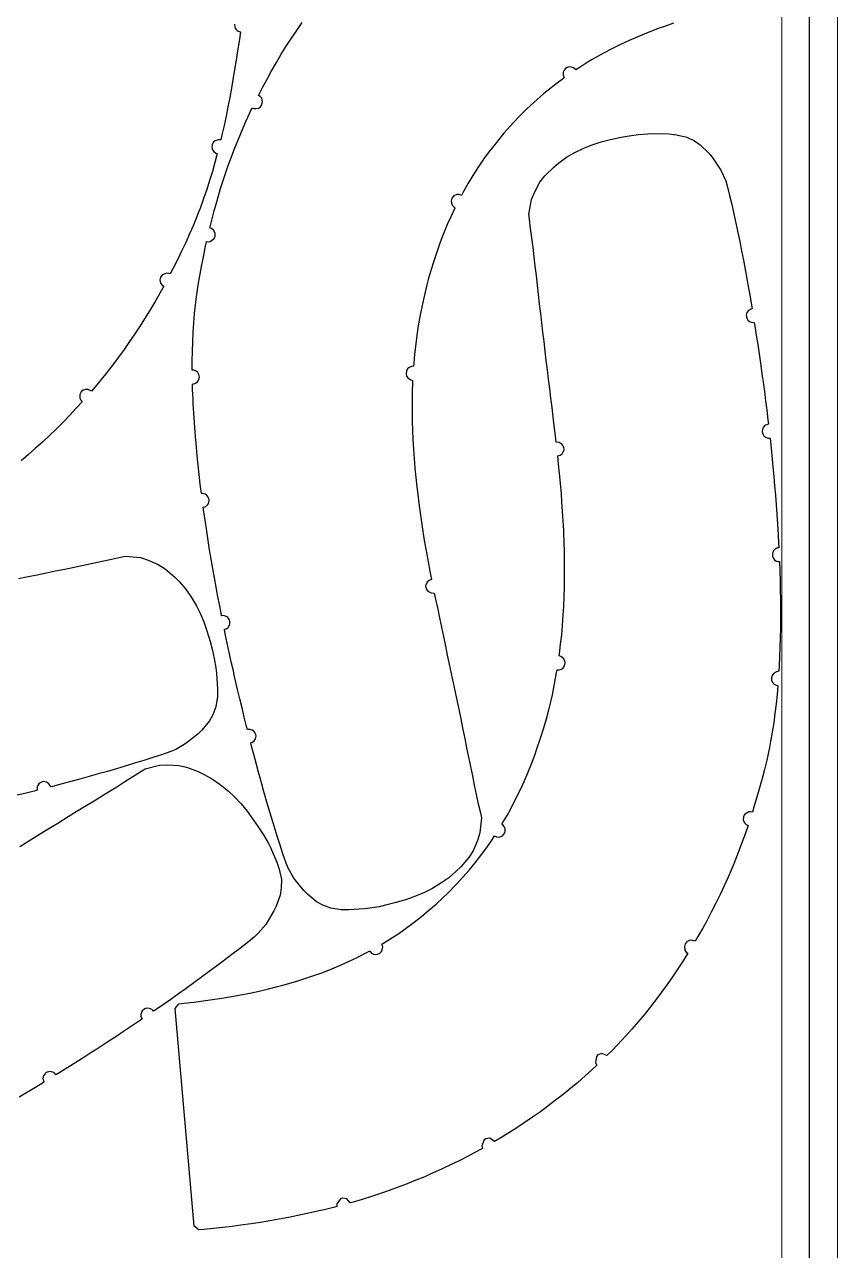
# Model space of a CAD drawing. Header units: millimetres. Extents: x -10628 to 24720, y -21829 to 4032.
# Drawn here: x 10136 to 10720, y -10555 to -9674 of the extents above; entities that cross this region are included whole.
import ezdxf
from ezdxf.enums import TextEntityAlignment as Align
from ezdxf.lldxf.tags import DXFTag

# ---------------------------------------------------------------- set-up
doc = ezdxf.new("R2010")
doc.units = ezdxf.units.MM
doc.layers.add('layer khung van cnc', color=7, linetype='Continuous', lineweight=25, true_color=0xfbf59b)
doc.layers.add('layer mau', color=7, linetype='Continuous')
doc.styles.add('Text Dim', font='arial.ttf')
tags = doc.linetypes.add('KVVIENMAY', pattern='A,46.311228,-10.280676,["KV VIỀN MÁY",Text Dim,S=10.028098,R=0,X=0,Y=-4.346144],-100.988212', length=157.580116).pattern_tags.tags
tags[6] = DXFTag(74, 10)

# ---------------------------------------------------------------- blocks, each defined once
blk = doc.blocks.new('khung van cnc')
at = {"lineweight": 5}
blk.add_lwpolyline([(-193, -99.44), (-193, 2370.56), (-223, 2400.56), (-1463, 2400.56), (-1493, 2370.56), (-1493, -99.44)], close=True, dxfattribs=at)
at = {"color": 1, "linetype": 'KVVIENMAY'}
blk.add_lwpolyline([(-511.88, -84.44), (-213, -84.44), (-213, 2370.56), (-228, 2385.56), (-1458.01, 2385.56), (-1473, 2370.56), (-1473, -84.44), (-1172.83, -84.44)], dxfattribs=at)
at = {"lineweight": 5}
blk.add_lwpolyline([(-513.55, -69.44), (-233, -69.44), (-233, 2370.56), (-1453, 2370.56), (-1453, -69.44), (-1173, -69.44)], dxfattribs=at)
at = {"layer": 'layer mau'}
for tag, p in [('ÁGF', (-518, -155.91)), ('TENFILE', (-518, -268.86)), ('TENFILE', (-518, -381.81)), ('TENFILE', (-518, -494.76))]:
    blk.add_attdef(tag, text='', height=30, dxfattribs=at).set_placement(p, align=Align.MIDDLE_CENTER)

msp = doc.modelspace()

# ---------------------------------------------------------------- linework, layer by layer
for p, q in [((10286.886, -9673.946), (10286.845, -9674.531)), ((10286.845, -9674.531), (10286.993, -9675.802)), ((10286.993, -9675.802), (10287.415, -9676.912)), ((10331.557, -9678.442), (10335.452, -9672.838)), ((10595.691, -9675.543), (10592.047, -9676.863)), ((10602.139, -9673.313), (10595.691, -9675.543)), ((10287.415, -9676.912), (10287.889, -9677.652)), ((10287.889, -9677.652), (10288.651, -9678.441)), ((10288.651, -9678.441), (10289.342, -9678.922)), ((10289.342, -9678.922), (10290.227, -9679.324)), ((10291.019, -9679.525), (10290.065, -9686.314)), ((10290.227, -9679.324), (10291.019, -9679.525)), ((10324.061, -9689.852), (10327.76, -9684.114)), ((10327.76, -9684.114), (10331.557, -9678.442)), ((10576.61, -9682.981), (10570.356, -9685.724)), ((10582.922, -9680.372), (10576.61, -9682.981)), ((10592.047, -9676.863), (10582.922, -9680.372)), ((10289.071, -9693.061), (10288.031, -9699.801)), ((10290.065, -9686.314), (10289.071, -9693.061)), ((10320.459, -9695.65), (10324.061, -9689.852)), ((10558.044, -9691.629), (10551.998, -9694.8)), ((10564.165, -9688.605), (10558.044, -9691.629)), ((10570.356, -9685.724), (10564.165, -9688.605)), ((10288.031, -9699.801), (10286.944, -9706.534)), ((10313.249, -9707.942), (10316.954, -9701.508)), ((10316.954, -9701.508), (10320.459, -9695.65)), ((10540.158, -9701.596), (10534.376, -9705.226)), ((10543.873, -9699.375), (10540.158, -9701.596)), ((10551.998, -9694.8), (10543.873, -9699.375)), ((10286.944, -9706.534), (10285.428, -9715.449)), ((10310.228, -9713.384), (10313.249, -9707.942)), ((10523.035, -9708.461), (10522.95, -9710.59)), ((10522.95, -9710.59), (10523.396, -9711.946)), ((10523.615, -9707.101), (10523.035, -9708.461)), ((10524.649, -9705.901), (10523.615, -9707.101)), ((10525.955, -9705.105), (10524.649, -9705.901)), ((10527.388, -9704.745), (10525.955, -9705.105)), ((10529.028, -9704.857), (10527.388, -9704.745)), ((10530.492, -9705.462), (10529.028, -9704.857)), ((10531.619, -9706.409), (10530.492, -9705.462)), ((10531.975, -9706.825), (10531.619, -9706.409)), ((10534.376, -9705.226), (10531.975, -9706.825)), ((10284.625, -9719.973), (10283.388, -9726.679)), ((10285.428, -9715.449), (10284.625, -9719.973)), ((10304.052, -9725.136), (10307.008, -9719.399)), ((10307.008, -9719.399), (10310.228, -9713.384)), ((10517.645, -9717.033), (10512.291, -9721.268)), ((10523.113, -9712.946), (10517.645, -9717.033)), ((10523.744, -9712.501), (10523.113, -9712.946)), ((10523.396, -9711.946), (10523.744, -9712.501)), ((10283.388, -9726.679), (10282.092, -9733.373)), ((10305.334, -9725.896), (10304.052, -9725.136)), ((10306.398, -9727.235), (10305.334, -9725.896)), ((10307.008, -9729.621), (10306.398, -9727.235)), ((10508.958, -9724.031), (10501.952, -9730.178)), ((10512.291, -9721.268), (10508.958, -9724.031)), ((10282.092, -9733.373), (10280.733, -9740.056)), ((10295.083, -9743.936), (10297.92, -9737.733)), ((10297.92, -9737.733), (10299.626, -9734.152)), ((10299.626, -9734.152), (10300.651, -9734.441)), ((10300.651, -9734.441), (10302.134, -9734.627)), ((10302.134, -9734.627), (10303.98, -9734.223)), ((10303.98, -9734.223), (10305.458, -9733.247)), ((10305.458, -9733.247), (10306.565, -9731.684)), ((10306.565, -9731.684), (10307.008, -9729.621)), ((10496.972, -9734.845), (10492.119, -9739.645)), ((10501.952, -9730.178), (10496.972, -9734.845)), ((10280.733, -9740.056), (10279.304, -9746.724)), ((10293.048, -9748.549), (10295.083, -9743.936)), ((10487.396, -9744.574), (10482.803, -9749.625)), ((10492.119, -9739.645), (10487.396, -9744.574)), ((10277.8, -9753.378), (10276.941, -9757.014)), ((10279.304, -9746.724), (10277.8, -9753.378)), ((10289.698, -9756.472), (10293.048, -9748.549)), ((10480.402, -9752.374), (10474.019, -9760.076)), ((10482.803, -9749.625), (10480.402, -9752.374)), ((10556.917, -9756.766), (10564.591, -9755.161)), ((10564.591, -9755.161), (10570.358, -9754.166)), ((10570.358, -9754.166), (10577.127, -9753.253)), ((10577.127, -9753.253), (10583.916, -9752.664)), ((10583.916, -9752.664), (10587.661, -9752.5)), ((10587.661, -9752.5), (10598.994, -9752.783)), ((10598.994, -9752.783), (10604.354, -9753.386)), ((10604.354, -9753.386), (10611.732, -9755.197)), ((10611.732, -9755.197), (10617.217, -9757.76)), ((10270.836, -9760.619), (10270.65, -9762.507)), ((10270.65, -9762.507), (10271.119, -9764.203)), ((10271.602, -9759.078), (10270.836, -9760.619)), ((10271.119, -9764.203), (10271.984, -9765.465)), ((10272.951, -9757.82), (10271.602, -9759.078)), ((10275.157, -9757.065), (10272.951, -9757.82)), ((10276.941, -9757.014), (10275.157, -9757.065)), ((10284.707, -9769.172), (10287.152, -9762.802)), ((10287.152, -9762.802), (10289.698, -9756.472)), ((10474.019, -9760.076), (10469.838, -9765.471)), ((10531.344, -9766.102), (10538.212, -9762.766)), ((10538.212, -9762.766), (10543.801, -9760.568)), ((10543.801, -9760.568), (10550.298, -9758.483)), ((10550.298, -9758.483), (10556.917, -9756.766)), ((10617.217, -9757.76), (10621.47, -9760.667)), ((10621.47, -9760.667), (10627.561, -9766.614)), ((10271.984, -9765.465), (10273.414, -9766.525)), ((10274.477, -9766.893), (10272.782, -9773.231)), ((10273.414, -9766.525), (10274.477, -9766.893)), ((10282.362, -9775.579), (10284.707, -9769.172)), ((10465.808, -9770.978), (10461.937, -9776.597)), ((10469.838, -9765.471), (10465.808, -9770.978)), ((10519.871, -9773.554), (10525.465, -9769.595)), ((10525.465, -9769.595), (10531.344, -9766.102)), ((10627.561, -9766.614), (10629.932, -9769.515)), ((10629.932, -9769.515), (10636.22, -9778.909)), ((10270.919, -9779.799), (10268.95, -9786.335)), ((10272.782, -9773.231), (10270.919, -9779.799)), ((10280.119, -9782.021), (10282.362, -9775.579)), ((10459.221, -9780.758), (10454.696, -9788.16)), ((10461.937, -9776.597), (10459.221, -9780.758)), ((10509.798, -9782.849), (10516.176, -9776.568)), ((10516.176, -9776.568), (10519.871, -9773.554)), ((10636.22, -9778.909), (10639.738, -9786.491)), ((10268.95, -9786.335), (10266.868, -9792.833)), ((10276.853, -9792.063), (10277.98, -9788.499)), ((10277.98, -9788.499), (10280.119, -9782.021)), ((10454.696, -9788.16), (10451.326, -9794.094)), ((10502.563, -9794.335), (10506.31, -9787.423)), ((10506.31, -9787.423), (10509.798, -9782.849)), ((10639.738, -9786.491), (10640.915, -9790.182)), ((10640.915, -9790.182), (10642.592, -9797.06)), ((10264.666, -9799.289), (10262.338, -9805.699)), ((10266.868, -9792.833), (10264.666, -9799.289)), ((10274.016, -9801.551), (10276.853, -9792.063)), ((10443.031, -9799.004), (10442.501, -9800.844)), ((10444.368, -9797.371), (10443.031, -9799.004)), ((10446.613, -9796.36), (10444.368, -9797.371)), ((10448.323, -9796.355), (10446.613, -9796.36)), ((10449.821, -9796.923), (10448.323, -9796.355)), ((10451.326, -9794.094), (10449.821, -9796.923)), ((10500.239, -9799.787), (10502.563, -9794.335)), ((10642.592, -9797.06), (10644.035, -9803.478)), ((10262.338, -9805.699), (10260.783, -9809.765)), ((10270.453, -9814.718), (10272.187, -9808.121)), ((10272.187, -9808.121), (10274.016, -9801.551)), ((10445.072, -9806.23), (10442.179, -9812.416)), ((10442.501, -9800.844), (10442.66, -9802.608)), ((10442.66, -9802.608), (10443.496, -9804.304)), ((10443.496, -9804.304), (10444.567, -9805.346)), ((10444.567, -9805.346), (10445.263, -9805.846)), ((10445.263, -9805.846), (10445.072, -9806.23)), ((10498.217, -9810.325), (10500.239, -9799.787)), ((10644.035, -9803.478), (10645.519, -9810.135)), ((10260.783, -9809.765), (10257.286, -9818.365)), ((10269.044, -9820.401), (10270.453, -9814.718)), ((10442.179, -9812.416), (10439.962, -9817.441)), ((10498.715, -9813.935), (10498.217, -9810.325)), ((10499.617, -9820.698), (10498.715, -9813.935)), ((10645.519, -9810.135), (10646.98, -9816.791)), ((10646.98, -9816.791), (10648.452, -9823.663)), ((10254.574, -9824.622), (10251.755, -9830.833)), ((10257.286, -9818.365), (10254.574, -9824.622)), ((10270.385, -9820.813), (10269.044, -9820.401)), ((10271.733, -9821.865), (10270.385, -9820.813)), ((10272.886, -9824.041), (10271.733, -9821.865)), ((10272.94, -9826.151), (10272.886, -9824.041)), ((10436.844, -9824.985), (10434.399, -9831.358)), ((10439.962, -9817.441), (10436.844, -9824.985)), ((10500.486, -9827.463), (10499.617, -9820.698)), ((10648.452, -9823.663), (10649.793, -9830.125)), ((10251.755, -9830.833), (10248.84, -9837.003)), ((10265.789, -9834.646), (10266.774, -9830.178)), ((10266.774, -9830.178), (10267.838, -9830.219)), ((10267.838, -9830.219), (10269.323, -9830.051)), ((10269.323, -9830.051), (10272.231, -9827.93)), ((10272.231, -9827.93), (10272.94, -9826.151)), ((10434.399, -9831.358), (10432.099, -9837.785)), ((10501.327, -9834.231), (10500.486, -9827.463)), ((10502.143, -9841.001), (10501.327, -9834.231)), ((10649.793, -9830.125), (10651.138, -9836.808)), ((10245.761, -9843.298), (10242.772, -9849.228)), ((10248.84, -9837.003), (10245.761, -9843.298)), ((10263.092, -9848.025), (10264.437, -9841.148)), ((10264.437, -9841.148), (10265.789, -9834.646)), ((10432.099, -9837.785), (10429.946, -9844.261)), ((10502.941, -9847.772), (10502.143, -9841.001)), ((10651.138, -9836.808), (10652.444, -9843.501)), ((10242.772, -9849.228), (10240.664, -9853.289)), ((10261.873, -9854.739), (10263.092, -9848.025)), ((10427.937, -9850.783), (10426.072, -9857.348)), ((10429.946, -9844.261), (10427.937, -9850.783)), ((10503.725, -9854.545), (10502.941, -9847.772)), ((10652.444, -9843.501), (10653.712, -9850.202)), ((10653.712, -9850.202), (10654.947, -9856.911)), ((10233.666, -9855.583), (10233.172, -9857.635)), ((10233.172, -9857.635), (10233.723, -9860.035)), ((10234.812, -9854.048), (10233.666, -9855.583)), ((10233.723, -9860.035), (10234.752, -9861.4)), ((10238.169, -9852.752), (10234.812, -9854.048)), ((10239.647, -9852.975), (10238.169, -9852.752)), ((10240.664, -9853.289), (10239.647, -9852.975)), ((10260.757, -9861.468), (10261.873, -9854.739)), ((10426.072, -9857.348), (10425.08, -9861.081)), ((10504.501, -9861.318), (10503.725, -9854.545)), ((10654.947, -9856.911), (10656.149, -9863.626)), ((10233.11, -9867.27), (10229.727, -9873.194)), ((10235.941, -9862.145), (10233.11, -9867.27)), ((10234.752, -9861.4), (10235.941, -9862.145)), ((10258.605, -9877.426), (10259.757, -9868.214)), ((10259.757, -9868.214), (10260.757, -9861.468)), ((10425.08, -9861.081), (10422.77, -9870.589)), ((10505.272, -9868.092), (10504.501, -9861.318)), ((10506.045, -9874.865), (10505.272, -9868.092)), ((10656.149, -9863.626), (10656.79, -9867.282)), ((10656.79, -9867.282), (10658.465, -9877.069)), ((10229.727, -9873.194), (10226.259, -9879.066)), ((10258.155, -9881.756), (10258.605, -9877.426)), ((10421.332, -9877.258), (10420.033, -9883.957)), ((10422.77, -9870.589), (10421.332, -9877.258)), ((10507.062, -9883.68), (10506.045, -9874.865)), ((10657.781, -9878.585), (10656.058, -9879.647)), ((10658.687, -9878.409), (10657.781, -9878.585)), ((10658.465, -9877.069), (10658.687, -9878.409)), ((10226.259, -9879.066), (10221.064, -9887.497)), ((10257.566, -9888.55), (10258.155, -9881.756)), ((10420.033, -9883.957), (10418.874, -9890.681)), ((10507.615, -9888.41), (10507.062, -9883.68)), ((10654.977, -9881.128), (10654.504, -9882.895)), ((10654.504, -9882.895), (10654.583, -9884.249)), ((10654.583, -9884.249), (10655.057, -9885.599)), ((10656.058, -9879.647), (10654.977, -9881.128)), ((10655.057, -9885.599), (10655.732, -9886.583)), ((10655.732, -9886.583), (10656.903, -9887.563)), ((10219.052, -9890.647), (10215.31, -9896.351)), ((10221.064, -9887.497), (10219.052, -9890.647)), ((10256.781, -9902.172), (10257.111, -9895.356)), ((10257.111, -9895.356), (10257.566, -9888.55)), ((10418.874, -9890.681), (10417.852, -9897.428)), ((10508.416, -9895.181), (10507.615, -9888.41)), ((10509.227, -9901.952), (10508.416, -9895.181)), ((10656.903, -9887.563), (10658.157, -9888.103)), ((10658.157, -9888.103), (10659.635, -9888.282)), ((10659.635, -9888.282), (10660.289, -9888.193)), ((10660.289, -9888.193), (10660.667, -9890.53)), ((10660.667, -9890.53), (10661.726, -9897.266)), ((10211.476, -9901.994), (10207.553, -9907.575)), ((10215.31, -9896.351), (10211.476, -9901.994)), ((10256.571, -9908.994), (10256.781, -9902.172)), ((10417.294, -9901.57), (10416.218, -9910.976)), ((10417.852, -9897.428), (10417.294, -9901.57)), ((10510.045, -9908.722), (10509.227, -9901.952)), ((10661.726, -9897.266), (10662.758, -9904.006)), ((10662.758, -9904.006), (10663.763, -9910.75)), ((10203.542, -9913.095), (10199.445, -9918.55)), ((10207.553, -9907.575), (10203.542, -9913.095)), ((10256.471, -9915.821), (10256.571, -9908.994)), ((10416.218, -9910.976), (10415.601, -9917.772)), ((10510.867, -9915.491), (10510.045, -9908.722)), ((10663.763, -9910.75), (10664.742, -9917.499)), ((10199.445, -9918.55), (10194.158, -9925.337)), ((10256.474, -9922.381), (10256.471, -9915.821)), ((10257.596, -9922.461), (10256.474, -9922.381)), ((10259.252, -9923.115), (10257.596, -9922.461)), ((10411.176, -9921.581), (10410.336, -9923.126)), ((10412.304, -9920.546), (10411.176, -9921.581)), ((10413.936, -9919.837), (10412.304, -9920.546)), ((10415.463, -9919.676), (10413.936, -9919.837)), ((10415.601, -9917.772), (10415.463, -9919.676)), ((10511.693, -9922.26), (10510.867, -9915.491)), ((10512.519, -9929.029), (10511.693, -9922.26)), ((10664.742, -9917.499), (10666.054, -9926.856)), ((10190.999, -9929.265), (10186.653, -9934.523)), ((10194.158, -9925.337), (10190.999, -9929.265)), ((10258.361, -9932.05), (10260.296, -9930.75)), ((10260.414, -9924.111), (10259.252, -9923.115)), ((10260.296, -9930.75), (10261.273, -9929.186)), ((10261.306, -9925.628), (10260.414, -9924.111)), ((10261.273, -9929.186), (10261.615, -9927.499)), ((10261.615, -9927.499), (10261.306, -9925.628)), ((10410.336, -9923.126), (10410.089, -9925.007)), ((10410.089, -9925.007), (10410.487, -9926.681)), ((10410.487, -9926.681), (10411.517, -9928.212)), ((10411.517, -9928.212), (10413.494, -9929.446)), ((10413.494, -9929.446), (10414.826, -9929.892)), ((10414.745, -9931.396), (10414.5, -9938.218)), ((10414.826, -9929.892), (10414.745, -9931.396)), ((10513.316, -9935.571), (10512.519, -9929.029)), ((10666.054, -9926.856), (10666.62, -9931.006)), ((10666.62, -9931.006), (10667.52, -9937.766)), ((10175.775, -9940.006), (10175.747, -9942.469)), ((10176.737, -9938.128), (10175.775, -9940.006)), ((10178.211, -9936.905), (10176.737, -9938.128)), ((10179.891, -9936.345), (10178.211, -9936.905)), ((10181.779, -9936.432), (10179.891, -9936.345)), ((10183.163, -9936.996), (10181.779, -9936.432)), ((10184.078, -9937.54), (10183.163, -9936.996)), ((10186.653, -9934.523), (10184.078, -9937.54)), ((10256.651, -9932.562), (10258.361, -9932.05)), ((10256.762, -9936.296), (10256.651, -9932.562)), ((10257.032, -9943.112), (10256.762, -9936.296)), ((10414.5, -9938.218), (10414.372, -9945.043)), ((10514.166, -9942.567), (10513.316, -9935.571)), ((10667.52, -9937.766), (10668.393, -9944.529)), ((10177.47, -9945.103), (10173.129, -9949.88)), ((10175.747, -9942.469), (10176.428, -9944.038)), ((10176.428, -9944.038), (10177.47, -9945.103)), ((10257.205, -9946.518), (10257.032, -9943.112)), ((10257.378, -9949.924), (10257.205, -9946.518)), ((10414.372, -9945.043), (10414.358, -9951.87)), ((10514.983, -9949.337), (10514.166, -9942.567)), ((10668.393, -9944.529), (10669.238, -9951.296)), ((10168.462, -9954.856), (10164.136, -9959.332)), ((10173.129, -9949.88), (10168.462, -9954.856)), ((10257.794, -9956.73), (10257.378, -9949.924)), ((10258.276, -9963.532), (10257.794, -9956.73)), ((10414.358, -9951.87), (10414.474, -9959.543)), ((10515.794, -9956.107), (10514.983, -9949.337)), ((10516.536, -9962.335), (10515.794, -9956.107)), ((10669.238, -9951.296), (10670.055, -9958.066)), ((10158.892, -9964.588), (10153.99, -9969.338)), ((10164.136, -9959.332), (10158.892, -9964.588)), ((10258.816, -9970.329), (10258.276, -9963.532)), ((10414.474, -9959.543), (10414.656, -9965.515)), ((10414.656, -9965.515), (10414.96, -9972.33)), ((10517.397, -9969.652), (10516.536, -9962.335)), ((10666.175, -9964.989), (10666.005, -9966.083)), ((10666.005, -9966.083), (10666.032, -9966.862)), ((10666.511, -9964.1), (10666.175, -9964.989)), ((10666.993, -9963.311), (10666.511, -9964.1)), ((10667.696, -9962.548), (10666.993, -9963.311)), ((10668.461, -9961.994), (10667.696, -9962.548)), ((10669.244, -9961.62), (10668.461, -9961.994)), ((10670.273, -9961.354), (10669.244, -9961.62)), ((10670.055, -9958.066), (10670.435, -9961.335)), ((10670.435, -9961.335), (10670.273, -9961.354)), ((10149.01, -9974.007), (10143.952, -9978.591)), ((10153.99, -9969.338), (10149.01, -9974.007)), ((10259.211, -9974.907), (10258.816, -9970.329)), ((10260.055, -9983.911), (10259.211, -9974.907)), ((10414.96, -9972.33), (10415.359, -9979.139)), ((10517.916, -9974.145), (10517.397, -9969.652)), ((10520.204, -9974.429), (10517.916, -9974.145)), ((10522.36, -9975.934), (10520.204, -9974.429)), ((10666.032, -9966.862), (10666.131, -9967.44)), ((10666.131, -9967.44), (10666.58, -9968.638)), ((10666.58, -9968.638), (10667.256, -9969.615)), ((10667.256, -9969.615), (10667.894, -9970.219)), ((10667.894, -9970.219), (10668.823, -9970.802)), ((10668.823, -9970.802), (10669.609, -9971.104)), ((10669.609, -9971.104), (10670.565, -9971.282)), ((10670.565, -9971.282), (10671.382, -9971.287)), ((10671.382, -9971.287), (10671.562, -9971.265)), ((10671.562, -9971.265), (10671.601, -9971.617)), ((10671.601, -9971.617), (10672.329, -9978.397)), ((10138.817, -9983.088), (10133.604, -9987.493)), ((10143.952, -9978.591), (10138.817, -9983.088)), ((10260.747, -9990.695), (10260.055, -9983.911)), ((10415.359, -9979.139), (10415.849, -9985.943)), ((10519.031, -9984.072), (10520.88, -9983.545)), ((10519.666, -9989.985), (10519.031, -9984.072)), ((10520.88, -9983.545), (10522.252, -9982.465)), ((10522.252, -9982.465), (10523.673, -9979.791)), ((10523.496, -9977.77), (10522.36, -9975.934)), ((10523.673, -9979.791), (10523.496, -9977.77)), ((10672.329, -9978.397), (10673.14, -9986.326)), ((10261.486, -9997.475), (10260.747, -9990.695)), ((10415.849, -9985.943), (10416.425, -9992.739)), ((10416.425, -9992.739), (10417.08, -9999.529)), ((10520.356, -9996.769), (10519.666, -9989.985)), ((10673.14, -9986.326), (10673.691, -9991.968)), ((10673.691, -9991.968), (10674.323, -9998.758)), ((10262.272, -10004.249), (10261.486, -9997.475)), ((10417.08, -9999.529), (10417.81, -10006.311)), ((10521, -10003.557), (10520.356, -9996.769)), ((10674.323, -9998.758), (10674.921, -10005.551)), ((10263.108, -10011.054), (10262.272, -10004.249)), ((10417.81, -10006.311), (10418.209, -10009.759)), ((10418.209, -10009.759), (10419.475, -10019.849)), ((10521.659, -10011.186), (10521, -10003.557)), ((10674.921, -10005.551), (10675.484, -10012.347)), ((10263.925, -10011.043), (10263.108, -10011.054)), ((10264.885, -10011.203), (10263.925, -10011.043)), ((10265.676, -10011.489), (10264.885, -10011.203)), ((10266.616, -10012.053), (10265.676, -10011.489)), ((10267.266, -10012.645), (10266.616, -10012.053)), ((10266.964, -10019.719), (10267.653, -10018.942)), ((10267.961, -10013.608), (10267.266, -10012.645)), ((10267.653, -10018.942), (10268.119, -10018.144)), ((10268.433, -10014.797), (10267.961, -10013.608)), ((10268.119, -10018.144), (10268.437, -10017.249)), ((10268.544, -10015.373), (10268.433, -10014.797)), ((10268.437, -10017.249), (10268.586, -10016.151)), ((10268.586, -10016.151), (10268.544, -10015.373)), ((10522.121, -10017.148), (10521.659, -10011.186)), ((10522.588, -10023.951), (10522.121, -10017.148)), ((10675.484, -10012.347), (10676.011, -10019.146)), ((10676.011, -10019.146), (10676.5, -10025.948)), ((10264.411, -10020.963), (10265.435, -10020.677)), ((10264.897, -10024.54), (10264.411, -10020.963)), ((10265.681, -10030.073), (10264.897, -10024.54)), ((10265.435, -10020.677), (10266.21, -10020.288)), ((10266.21, -10020.288), (10266.964, -10019.719)), ((10419.475, -10019.849), (10420.406, -10026.605)), ((10420.406, -10026.605), (10421.401, -10033.352)), ((10522.991, -10030.759), (10522.588, -10023.951)), ((10676.5, -10025.948), (10676.95, -10032.753)), ((10266.859, -10038.038), (10265.681, -10030.073)), ((10421.401, -10033.352), (10422.459, -10040.088)), ((10523.329, -10037.57), (10522.991, -10030.759)), ((10676.95, -10032.753), (10677.429, -10040.79)), ((10267.9, -10044.777), (10266.859, -10038.038)), ((10268.98, -10051.51), (10267.9, -10044.777)), ((10422.459, -10040.088), (10423.438, -10045.988)), ((10523.711, -10047.733), (10523.329, -10037.57)), ((10677.429, -10040.79), (10677.728, -10046.37)), ((10270.097, -10058.238), (10268.98, -10051.51)), ((10423.438, -10045.988), (10424.76, -10053.53)), ((10424.76, -10053.53), (10425.993, -10060.237)), ((10523.808, -10051.203), (10523.711, -10047.733)), ((10523.944, -10058.022), (10523.808, -10051.203)), ((10673.322, -10054.405), (10673.296, -10055.184)), ((10673.566, -10053.325), (10673.322, -10054.405)), ((10673.961, -10052.461), (10673.566, -10053.325)), ((10674.495, -10051.706), (10673.961, -10052.461)), ((10675.249, -10050.992), (10674.495, -10051.706)), ((10676.049, -10050.491), (10675.249, -10050.992)), ((10676.855, -10050.171), (10676.049, -10050.491)), ((10677.9, -10049.976), (10676.855, -10050.171)), ((10677.728, -10046.37), (10677.9, -10049.976)), ((10171.674, -10063.925), (10178.35, -10062.54)), ((10178.35, -10062.54), (10185.023, -10061.136)), ((10185.023, -10061.136), (10191.692, -10059.709)), ((10191.692, -10059.709), (10198.356, -10058.254)), ((10198.356, -10058.254), (10205.014, -10056.765)), ((10205.014, -10056.765), (10208.566, -10055.955)), ((10208.566, -10055.955), (10219.241, -10057.051)), ((10219.241, -10057.051), (10224.875, -10058.89)), ((10224.875, -10058.89), (10232.087, -10062.021)), ((10232.087, -10062.021), (10236.948, -10065.098)), ((10271.25, -10064.959), (10270.097, -10058.238)), ((10425.993, -10060.237), (10427.272, -10066.935)), ((10524.005, -10064.843), (10523.944, -10058.022)), ((10673.296, -10055.184), (10673.356, -10055.767)), ((10673.356, -10055.767), (10673.722, -10056.993)), ((10673.722, -10056.993), (10674.331, -10058.013)), ((10674.331, -10058.013), (10674.927, -10058.66)), ((10674.927, -10058.66), (10675.814, -10059.304)), ((10675.814, -10059.304), (10676.578, -10059.658)), ((10676.578, -10059.658), (10677.52, -10059.901)), ((10677.52, -10059.901), (10678.334, -10059.96)), ((10678.334, -10059.96), (10678.574, -10066.812)), ((10131.598, -10072.123), (10136.261, -10071.159)), ((10136.261, -10071.159), (10144.955, -10069.378)), ((10144.955, -10069.378), (10151.635, -10068.018)), ((10151.635, -10068.018), (10158.315, -10066.659)), ((10158.315, -10066.659), (10164.995, -10065.296)), ((10164.995, -10065.296), (10171.674, -10063.925)), ((10236.948, -10065.098), (10243.76, -10070.904)), ((10243.76, -10070.904), (10247.085, -10074.322)), ((10272.438, -10071.674), (10271.25, -10064.959)), ((10273.66, -10078.383), (10272.438, -10071.674)), ((10427.272, -10066.935), (10428.42, -10072.77)), ((10523.881, -10078.484), (10523.986, -10071.664)), ((10523.986, -10071.664), (10524.005, -10064.843)), ((10678.574, -10066.812), (10678.766, -10073.63)), ((10247.085, -10074.322), (10251.517, -10079.549)), ((10251.517, -10079.549), (10255.509, -10085.102)), ((10274.7, -10083.956), (10273.66, -10078.383)), ((10425.351, -10074.652), (10424.169, -10077.439)), ((10424.169, -10077.439), (10424.521, -10079.437)), ((10424.521, -10079.437), (10425.813, -10081.167)), ((10426.624, -10073.456), (10425.351, -10074.652)), ((10428.42, -10072.77), (10426.624, -10073.456)), ((10523.686, -10085.303), (10523.881, -10078.484)), ((10678.766, -10073.63), (10678.912, -10080.448)), ((10678.912, -10080.448), (10679.011, -10087.267)), ((10255.509, -10085.102), (10259.431, -10091.652)), ((10276.2, -10091.783), (10274.7, -10083.956)), ((10425.813, -10081.167), (10428.091, -10082.478)), ((10428.091, -10082.478), (10430.396, -10082.562)), ((10430.396, -10082.562), (10431.304, -10086.993)), ((10431.304, -10086.993), (10432.8, -10094.207)), ((10523.394, -10092.118), (10523.686, -10085.303)), ((10679.011, -10087.267), (10679.066, -10096.31)), ((10259.431, -10091.652), (10262.108, -10097.029)), ((10262.108, -10097.029), (10264.751, -10103.319)), ((10277.516, -10098.475), (10276.2, -10091.783)), ((10277.585, -10098.821), (10277.516, -10098.475)), ((10278.577, -10098.718), (10277.763, -10098.785)), ((10279.545, -10098.812), (10278.577, -10098.718)), ((10432.8, -10094.207), (10434.081, -10100.346)), ((10522.502, -10105.737), (10523.056, -10098.083)), ((10523.056, -10098.083), (10523.394, -10092.118)), ((10679.066, -10096.31), (10679.061, -10100.905)), ((10264.751, -10103.319), (10267.038, -10109.763)), ((10277.763, -10098.785), (10277.585, -10098.821)), ((10280.354, -10099.044), (10279.545, -10098.812)), ((10281.33, -10099.544), (10280.354, -10099.044)), ((10282.019, -10100.091), (10281.33, -10099.544)), ((10281.482, -10107.788), (10282.196, -10107.169)), ((10282.778, -10101.005), (10282.019, -10100.091)), ((10282.196, -10107.169), (10282.83, -10106.347)), ((10283.328, -10102.159), (10282.778, -10101.005)), ((10282.83, -10106.347), (10283.242, -10105.519)), ((10283.242, -10105.519), (10283.498, -10104.604)), ((10283.478, -10102.726), (10283.328, -10102.159)), ((10283.573, -10103.499), (10283.478, -10102.726)), ((10283.498, -10104.604), (10283.573, -10103.499)), ((10434.081, -10100.346), (10435.48, -10107.02)), ((10435.48, -10107.02), (10436.884, -10113.692)), ((10521.893, -10112.536), (10522.502, -10105.737)), ((10679.061, -10100.905), (10679.007, -10107.723)), ((10267.038, -10109.763), (10269.306, -10117.268)), ((10279.573, -10108.615), (10279.733, -10108.582)), ((10280.237, -10111.839), (10279.573, -10108.615)), ((10279.733, -10108.582), (10280.735, -10108.228)), ((10281.641, -10118.513), (10280.237, -10111.839)), ((10280.735, -10108.228), (10281.482, -10107.788)), ((10436.884, -10113.692), (10438.34, -10120.588)), ((10521.171, -10119.325), (10521.893, -10112.536)), ((10678.894, -10114.541), (10678.715, -10121.358)), ((10679.007, -10107.723), (10678.894, -10114.541)), ((10269.306, -10117.268), (10270.799, -10122.927)), ((10270.799, -10122.927), (10272.3, -10129.59)), ((10283.072, -10125.18), (10281.641, -10118.513)), ((10284.531, -10131.841), (10283.072, -10125.18)), ((10438.34, -10120.588), (10439.704, -10127.035)), ((10520.332, -10126.1), (10521.171, -10119.325)), ((10678.715, -10121.358), (10678.466, -10128.173)), ((10272.3, -10129.59), (10273.478, -10136.303)), ((10286.017, -10138.497), (10284.531, -10131.841)), ((10439.704, -10127.035), (10441.117, -10133.707)), ((10441.117, -10133.707), (10442.529, -10140.378)), ((10520.121, -10127.591), (10520.332, -10126.1)), ((10521.409, -10128.151), (10520.121, -10127.591)), ((10523.271, -10129.553), (10521.409, -10128.151)), ((10524.163, -10131.168), (10523.271, -10129.553)), ((10524.004, -10134.722), (10524.413, -10132.87)), ((10524.413, -10132.87), (10524.163, -10131.168)), ((10678.466, -10128.173), (10678.141, -10134.987)), ((10273.478, -10136.303), (10273.967, -10140.019)), ((10273.967, -10140.019), (10274.674, -10151.333)), ((10286.942, -10142.582), (10286.017, -10138.497)), ((10289.065, -10151.789), (10286.942, -10142.582)), ((10442.529, -10140.378), (10443.939, -10147.05)), ((10517.084, -10146.313), (10518.292, -10139.597)), ((10518.292, -10139.597), (10518.595, -10137.712)), ((10518.595, -10137.712), (10520.13, -10137.685)), ((10520.13, -10137.685), (10521.818, -10137.121)), ((10521.818, -10137.121), (10523.032, -10136.189)), ((10523.032, -10136.189), (10524.004, -10134.722)), ((10673.027, -10141.677), (10672.54, -10143.328)), ((10674.137, -10140.204), (10673.027, -10141.677)), ((10676.177, -10139.077), (10674.137, -10140.204)), ((10677.926, -10138.717), (10676.177, -10139.077)), ((10678.141, -10134.987), (10677.926, -10138.717)), ((10274.674, -10151.333), (10274.539, -10156.726)), ((10443.939, -10147.05), (10445.344, -10153.723)), ((10515.193, -10155.589), (10517.084, -10146.313)), ((10672.54, -10143.328), (10672.685, -10145.219)), ((10672.685, -10145.219), (10673.441, -10146.807)), ((10673.441, -10146.807), (10674.511, -10147.901)), ((10674.511, -10147.901), (10676.104, -10148.696)), ((10676.104, -10148.696), (10677.215, -10148.874)), ((10677.215, -10148.874), (10676.646, -10155.41)), ((10274.539, -10156.726), (10273.378, -10164.233)), ((10290.628, -10158.426), (10289.065, -10151.789)), ((10292.217, -10165.057), (10290.628, -10158.426)), ((10445.344, -10153.723), (10446.741, -10160.397)), ((10446.741, -10160.397), (10448.13, -10167.073)), ((10512.671, -10166.3), (10514.276, -10159.668)), ((10514.276, -10159.668), (10515.193, -10155.589)), ((10676.646, -10155.41), (10675.952, -10162.202)), ((10273.378, -10164.233), (10271.303, -10169.92)), ((10293.833, -10171.682), (10292.217, -10165.057)), ((10448.13, -10167.073), (10449.093, -10171.736)), ((10510.929, -10172.897), (10512.671, -10166.3)), ((10675.148, -10168.98), (10674.226, -10175.741)), ((10675.952, -10162.202), (10675.148, -10168.98)), ((10268.778, -10174.41), (10263.385, -10180.997)), ((10271.303, -10169.92), (10268.778, -10174.41)), ((10295.476, -10178.3), (10293.833, -10171.682)), ((10449.093, -10171.736), (10450.874, -10180.429)), ((10509.052, -10179.457), (10510.929, -10172.897)), ((10674.226, -10175.741), (10673.179, -10182.482)), ((10260.702, -10183.612), (10251.891, -10190.695)), ((10263.385, -10180.997), (10260.702, -10183.612)), ((10296.055, -10180.595), (10295.476, -10178.3)), ((10296.699, -10180.45), (10296.055, -10180.595)), ((10298.187, -10180.499), (10296.699, -10180.45)), ((10299.483, -10180.927), (10298.187, -10180.499)), ((10300.736, -10181.802), (10299.483, -10180.927)), ((10301.494, -10182.724), (10300.736, -10181.802)), ((10302.084, -10184.027), (10301.494, -10182.724)), ((10301.963, -10187.17), (10302.28, -10185.369)), ((10302.28, -10185.369), (10302.084, -10184.027)), ((10450.874, -10180.429), (10452.234, -10187.11)), ((10503.908, -10195.247), (10507.037, -10185.976)), ((10507.037, -10185.976), (10509.052, -10179.457)), ((10673.179, -10182.482), (10671.999, -10189.199)), ((10244.644, -10194.86), (10241.071, -10196.354)), ((10251.891, -10190.695), (10244.644, -10194.86)), ((10298.505, -10190.203), (10299.392, -10189.948)), ((10298.842, -10191.517), (10298.505, -10190.203)), ((10301.363, -10201.122), (10298.842, -10191.517)), ((10299.392, -10189.948), (10301.016, -10188.74)), ((10301.016, -10188.74), (10301.963, -10187.17)), ((10452.234, -10187.11), (10453.593, -10193.79)), ((10453.593, -10193.79), (10454.956, -10200.47)), ((10502.594, -10198.879), (10503.908, -10195.247)), ((10671.174, -10193.473), (10669.223, -10202.549)), ((10671.999, -10189.199), (10671.174, -10193.473)), ((10221.595, -10202.68), (10215.091, -10204.715)), ((10228.096, -10200.621), (10221.595, -10202.68)), ((10234.364, -10198.624), (10228.096, -10200.621)), ((10241.071, -10196.354), (10234.364, -10198.624)), ((10302.321, -10204.708), (10301.363, -10201.122)), ((10454.956, -10200.47), (10456.328, -10207.148)), ((10500.164, -10205.256), (10502.594, -10198.879)), ((10669.223, -10202.549), (10667.639, -10209.182)), ((10188.959, -10212.486), (10182.393, -10214.334)), ((10195.512, -10210.602), (10188.959, -10212.486)), ((10202.053, -10208.68), (10195.512, -10210.602)), ((10208.373, -10206.78), (10202.053, -10208.68)), ((10215.091, -10204.715), (10208.373, -10206.78)), ((10213.731, -10214.348), (10219.479, -10210.672)), ((10219.479, -10210.672), (10222.54, -10208.696)), ((10222.54, -10208.696), (10232.946, -10206.074)), ((10232.946, -10206.074), (10238.869, -10205.876)), ((10238.869, -10205.876), (10246.717, -10206.352)), ((10246.717, -10206.352), (10252.337, -10207.58)), ((10252.337, -10207.58), (10260.724, -10210.706)), ((10260.724, -10210.706), (10265.017, -10212.78)), ((10265.017, -10212.78), (10270.969, -10216.177)), ((10304.104, -10211.292), (10302.321, -10204.708)), ((10305.918, -10217.868), (10304.104, -10211.292)), ((10456.328, -10207.148), (10457.713, -10213.824)), ((10494.885, -10217.842), (10497.595, -10211.578)), ((10497.595, -10211.578), (10500.164, -10205.256)), ((10667.639, -10209.182), (10665.941, -10215.789)), ((10145.453, -10220.769), (10145.024, -10222.065)), ((10146.328, -10219.516), (10145.453, -10220.769)), ((10147.249, -10218.759), (10146.328, -10219.516)), ((10148.553, -10218.169), (10147.249, -10218.759)), ((10149.895, -10217.972), (10148.553, -10218.169)), ((10151.696, -10218.29), (10149.895, -10217.972)), ((10153.265, -10219.237), (10151.696, -10218.29)), ((10154.474, -10220.861), (10153.265, -10219.237)), ((10154.728, -10221.748), (10154.474, -10220.861)), ((10156.043, -10221.41), (10154.728, -10221.748)), ((10165.647, -10218.889), (10156.043, -10221.41)), ((10169.233, -10217.931), (10165.647, -10218.889)), ((10175.818, -10216.149), (10169.233, -10217.931)), ((10182.393, -10214.334), (10175.818, -10216.149)), ((10196.397, -10225.218), (10202.188, -10221.617)), ((10202.188, -10221.617), (10207.967, -10217.995)), ((10207.967, -10217.995), (10213.731, -10214.348)), ((10270.969, -10216.177), (10276.62, -10220.029)), ((10276.62, -10220.029), (10282.546, -10224.843)), ((10307.766, -10224.433), (10305.918, -10217.868)), ((10457.713, -10213.824), (10459.116, -10220.497)), ((10459.116, -10220.497), (10460.543, -10227.166)), ((10492.034, -10224.044), (10494.885, -10217.842)), ((10665.941, -10215.789), (10664.142, -10222.37)), ((10136.207, -10226.419), (10129.583, -10228.035)), ((10142.826, -10224.777), (10136.207, -10226.419)), ((10145.121, -10224.197), (10142.826, -10224.777)), ((10145.024, -10222.065), (10144.975, -10223.553)), ((10144.975, -10223.553), (10145.121, -10224.197)), ((10184.791, -10232.375), (10190.598, -10228.803)), ((10190.598, -10228.803), (10196.397, -10225.218)), ((10282.546, -10224.843), (10286.9, -10228.98)), ((10286.9, -10228.98), (10291.535, -10233.987)), ((10309.65, -10230.987), (10307.766, -10224.433)), ((10460.543, -10227.166), (10461.998, -10233.83)), ((10485.279, -10237.423), (10489.043, -10230.179)), ((10489.043, -10230.179), (10492.034, -10224.044)), ((10662.203, -10229.104), (10660.289, -10235.463)), ((10664.142, -10222.37), (10662.203, -10229.104)), ((10167.355, -10243.066), (10173.168, -10239.503)), ((10173.168, -10239.503), (10178.98, -10235.941)), ((10178.98, -10235.941), (10184.791, -10232.375)), ((10291.535, -10233.987), (10295.889, -10239.26)), ((10295.889, -10239.26), (10300.587, -10245.537)), ((10311.572, -10237.528), (10309.65, -10230.987)), ((10313.472, -10243.848), (10311.572, -10237.528)), ((10461.998, -10233.83), (10463.487, -10240.489)), ((10482.633, -10242.236), (10485.279, -10237.423)), ((10660.289, -10235.463), (10658.918, -10239.829)), ((10155.743, -10250.213), (10159.796, -10247.713)), ((10159.796, -10247.713), (10167.355, -10243.066)), ((10300.587, -10245.537), (10303.925, -10250.343)), ((10315.537, -10250.566), (10313.472, -10243.848)), ((10464.297, -10244.041), (10463.202, -10254.716)), ((10463.487, -10240.489), (10464.297, -10244.041)), ((10478.988, -10248.512), (10479.212, -10248.146)), ((10479.212, -10248.146), (10482.633, -10242.236)), ((10652.424, -10243.303), (10652.295, -10245.409)), ((10652.295, -10245.409), (10653.254, -10247.678)), ((10653.286, -10241.593), (10652.424, -10243.303)), ((10653.254, -10247.678), (10654.505, -10248.843)), ((10656.368, -10239.733), (10653.286, -10241.593)), ((10657.862, -10239.696), (10656.368, -10239.733)), ((10658.918, -10239.829), (10657.862, -10239.696)), ((10144.151, -10257.397), (10149.945, -10253.801)), ((10149.945, -10253.801), (10155.743, -10250.213)), ((10303.925, -10250.343), (10307.614, -10256.092)), ((10307.614, -10256.092), (10311.017, -10261.997)), ((10317.572, -10257.069), (10315.537, -10250.566)), ((10319.631, -10263.571), (10317.572, -10257.069)), ((10463.202, -10254.716), (10461.362, -10260.349)), ((10471.923, -10259.691), (10473.669, -10257.004)), ((10473.669, -10257.004), (10475.112, -10257.7)), ((10476.816, -10257.844), (10479.141, -10257.032)), ((10479.638, -10249.07), (10478.988, -10248.512)), ((10479.141, -10257.032), (10480.615, -10255.522)), ((10480.613, -10250.202), (10479.638, -10249.07)), ((10481.299, -10251.964), (10480.613, -10250.202)), ((10480.615, -10255.522), (10481.304, -10253.735)), ((10481.304, -10253.735), (10481.299, -10251.964)), ((10653.906, -10254.909), (10651.604, -10261.33)), ((10655.805, -10249.371), (10653.906, -10254.909)), ((10654.505, -10248.843), (10655.805, -10249.371)), ((10132.574, -10264.606), (10138.361, -10260.999)), ((10138.361, -10260.999), (10144.151, -10257.397)), ((10311.017, -10261.997), (10312.748, -10265.321)), ((10312.748, -10265.321), (10317.282, -10275.712)), ((10321.628, -10269.839), (10319.631, -10263.571)), ((10461.362, -10260.349), (10458.231, -10267.561)), ((10462.896, -10272.288), (10468.049, -10265.309)), ((10468.049, -10265.309), (10471.923, -10259.691)), ((10475.112, -10257.7), (10476.816, -10257.844)), ((10651.604, -10261.33), (10649.208, -10267.716)), ((10323.899, -10276.545), (10321.628, -10269.839)), ((10455.155, -10272.423), (10449.349, -10279.235)), ((10458.231, -10267.561), (10455.155, -10272.423)), ((10459.828, -10276.197), (10462.896, -10272.288)), ((10649.208, -10267.716), (10645.556, -10276.921)), ((10317.282, -10275.712), (10319, -10280.825)), ((10319, -10280.825), (10320.476, -10288.277)), ((10325.393, -10280.119), (10323.899, -10276.545)), ((10329.558, -10287.366), (10325.393, -10280.119)), ((10445.931, -10282.56), (10440.703, -10286.991)), ((10449.349, -10279.235), (10445.931, -10282.56)), ((10450.987, -10286.591), (10455.482, -10281.456)), ((10455.482, -10281.456), (10459.828, -10276.197)), ((10644.122, -10280.373), (10641.427, -10286.639)), ((10645.556, -10276.921), (10644.122, -10280.373)), ((10320.476, -10288.277), (10320.471, -10294.331)), ((10336.641, -10296.176), (10329.558, -10287.366)), ((10435.151, -10290.984), (10428.6, -10294.906)), ((10440.703, -10286.991), (10435.151, -10290.984)), ((10439.322, -10298.718), (10446.352, -10291.602)), ((10446.352, -10291.602), (10450.987, -10286.591)), ((10641.427, -10286.639), (10638.631, -10292.862)), ((10319.635, -10299.414), (10316.819, -10307.447)), ((10320.471, -10294.331), (10319.635, -10299.414)), ((10339.256, -10298.859), (10336.641, -10296.176)), ((10345.842, -10304.253), (10339.256, -10298.859)), ((10416.933, -10300.225), (10410.489, -10302.512)), ((10423.223, -10297.582), (10416.933, -10300.225)), ((10428.6, -10294.906), (10423.223, -10297.582)), ((10431.675, -10305.879), (10436.69, -10301.247)), ((10436.69, -10301.247), (10439.322, -10298.718)), ((10635.737, -10299.04), (10632.745, -10305.172)), ((10638.631, -10292.862), (10635.737, -10299.04)), ((10316.819, -10307.447), (10315.192, -10310.822)), ((10350.332, -10306.778), (10345.842, -10304.253)), ((10356.019, -10308.853), (10350.332, -10306.778)), ((10363.527, -10310.014), (10356.019, -10308.853)), ((10368.919, -10310.148), (10363.527, -10310.014)), ((10380.233, -10309.442), (10368.919, -10310.148)), ((10383.95, -10308.952), (10380.233, -10309.442)), ((10390.662, -10307.774), (10383.95, -10308.952)), ((10397.326, -10306.274), (10390.662, -10307.774)), ((10402.984, -10304.78), (10397.326, -10306.274)), ((10410.489, -10302.512), (10402.984, -10304.78)), ((10426.54, -10310.377), (10431.675, -10305.879)), ((10632.745, -10305.172), (10629.658, -10311.256)), ((10315.192, -10310.822), (10309.336, -10320.492)), ((10415.919, -10318.951), (10421.287, -10314.736)), ((10421.287, -10314.736), (10426.54, -10310.377)), ((10625.63, -10318.858), (10623.201, -10323.275)), ((10629.658, -10311.256), (10625.63, -10318.858)), ((10303.95, -10326.884), (10301.103, -10329.51)), ((10309.336, -10320.492), (10303.95, -10326.884)), ((10399.141, -10330.679), (10404.843, -10326.926)), ((10404.843, -10326.926), (10408.404, -10324.464)), ((10408.404, -10324.464), (10415.919, -10318.951)), ((10623.201, -10323.275), (10619.834, -10329.207)), ((10295.578, -10333.937), (10290.371, -10337.958)), ((10301.103, -10329.51), (10295.578, -10333.937)), ((10392.669, -10334.662), (10393.337, -10334.273)), ((10392.968, -10335.245), (10392.669, -10334.662)), ((10393.295, -10336.635), (10392.968, -10335.245)), ((10393.337, -10334.273), (10399.141, -10330.679)), ((10610.694, -10334.48), (10610.074, -10336.496)), ((10610.074, -10336.496), (10610.473, -10338.926)), ((10611.933, -10333.019), (10610.694, -10334.48)), ((10613.491, -10332.176), (10611.933, -10333.019)), ((10615.365, -10331.934), (10613.491, -10332.176)), ((10616.826, -10332.249), (10615.365, -10331.934)), ((10617.822, -10332.626), (10616.826, -10332.249)), ((10619.834, -10329.207), (10617.822, -10332.626)), ((10284.965, -10342.116), (10279.55, -10346.253)), ((10290.371, -10337.958), (10284.965, -10342.116)), ((10371.474, -10345.983), (10375.368, -10344.094)), ((10375.368, -10344.094), (10381.445, -10340.982)), ((10381.445, -10340.982), (10383.976, -10339.599)), ((10383.976, -10339.599), (10384.294, -10340.044)), ((10384.294, -10340.044), (10385.334, -10341.086)), ((10385.334, -10341.086), (10386.739, -10341.816)), ((10386.739, -10341.816), (10388.364, -10342.07)), ((10388.364, -10342.07), (10389.823, -10341.837)), ((10389.823, -10341.837), (10391.193, -10341.158)), ((10391.193, -10341.158), (10392.327, -10340.052)), ((10392.327, -10340.052), (10393.024, -10338.748)), ((10393.024, -10338.748), (10393.295, -10336.635)), ((10612.627, -10341.222), (10609.182, -10346.679)), ((10610.473, -10338.926), (10611.416, -10340.353)), ((10611.416, -10340.353), (10612.627, -10341.222)), ((10273.944, -10350.491), (10268.654, -10354.438)), ((10279.55, -10346.253), (10273.944, -10350.491)), ((10350.32, -10354.943), (10356.681, -10352.464)), ((10356.681, -10352.464), (10362.98, -10349.833)), ((10362.98, -10349.833), (10371.474, -10345.983)), ((10605.45, -10352.391), (10601.967, -10357.549)), ((10609.182, -10346.679), (10605.45, -10352.391)), ((10257.651, -10362.493), (10252.114, -10366.475)), ((10263.165, -10358.481), (10257.651, -10362.493)), ((10268.654, -10354.438), (10263.165, -10358.481)), ((10321.52, -10364.211), (10330.917, -10361.51)), ((10330.917, -10361.51), (10337.432, -10359.462)), ((10337.432, -10359.462), (10343.901, -10357.274)), ((10343.901, -10357.274), (10350.32, -10354.943)), ((10601.967, -10357.549), (10597.715, -10363.636)), ((10246.556, -10370.429), (10240.978, -10374.356)), ((10252.114, -10366.475), (10246.556, -10370.429)), ((10287.23, -10371.865), (10291.151, -10371.146)), ((10291.151, -10371.146), (10297.843, -10369.831)), ((10297.843, -10369.831), (10304.512, -10368.407)), ((10304.512, -10368.407), (10311.157, -10366.868)), ((10311.157, -10366.868), (10317.775, -10365.209)), ((10317.775, -10365.209), (10321.52, -10364.211)), ((10593.713, -10369.165), (10589.619, -10374.628)), ((10597.715, -10363.636), (10593.713, -10369.165)), ((10237.936, -10376.483), (10229.773, -10382.136)), ((10240.978, -10374.356), (10237.936, -10376.483)), ((10244.166, -10380.877), (10246.885, -10377.546)), ((10246.885, -10377.546), (10250.679, -10377.11)), ((10250.679, -10377.11), (10257.655, -10376.275)), ((10257.655, -10376.275), (10264.214, -10375.431)), ((10264.214, -10375.431), (10270.968, -10374.489)), ((10270.968, -10374.489), (10277.711, -10373.467)), ((10277.711, -10373.467), (10287.23, -10371.865)), ((10585.434, -10380.021), (10581.157, -10385.341)), ((10589.619, -10374.628), (10585.434, -10380.021)), ((10220.462, -10388.491), (10218.504, -10389.821)), ((10219.996, -10383.68), (10219.602, -10385.156)), ((10219.602, -10385.156), (10219.643, -10386.521)), ((10219.643, -10386.521), (10220.106, -10387.935)), ((10220.603, -10382.653), (10219.996, -10383.68)), ((10220.106, -10387.935), (10220.462, -10388.491)), ((10221.626, -10381.652), (10220.603, -10382.653)), ((10222.82, -10381.009), (10221.626, -10381.652)), ((10224.621, -10380.691), (10222.82, -10381.009)), ((10226.42, -10381.044), (10224.621, -10380.691)), ((10228.11, -10382.157), (10226.42, -10381.044)), ((10228.653, -10382.903), (10228.11, -10382.157)), ((10229.773, -10382.136), (10228.653, -10382.903)), ((10257.846, -10537.239), (10244.166, -10380.877)), ((10581.157, -10385.341), (10576.788, -10390.584)), ((10207.174, -10397.412), (10201.487, -10401.173)), ((10212.847, -10393.628), (10207.174, -10397.412)), ((10218.504, -10389.821), (10212.847, -10393.628)), ((10572.326, -10395.748), (10567.771, -10400.829)), ((10576.788, -10390.584), (10572.326, -10395.748)), ((10195.784, -10404.912), (10187.859, -10410.056)), ((10201.487, -10401.173), (10195.784, -10404.912)), ((10565.181, -10403.634), (10558.38, -10410.729)), ((10567.771, -10400.829), (10565.181, -10403.634)), ((10184.336, -10412.323), (10178.59, -10415.995)), ((10187.859, -10410.056), (10184.336, -10412.323)), ((10546.818, -10415.401), (10546.205, -10419.911)), ((10547.873, -10414.294), (10546.818, -10415.401)), ((10550.717, -10413.26), (10547.873, -10414.294)), ((10554.355, -10414.744), (10550.717, -10413.26)), ((10558.38, -10410.729), (10554.355, -10414.744)), ((10167.054, -10423.27), (10161.263, -10426.871)), ((10172.83, -10419.644), (10167.054, -10423.27)), ((10178.59, -10415.995), (10172.83, -10419.644)), ((10547.202, -10421.613), (10543.633, -10424.923)), ((10546.205, -10419.911), (10547.202, -10421.613)), ((10149.335, -10430.049), (10149.199, -10431.137)), ((10149.199, -10431.137), (10149.258, -10431.977)), ((10149.258, -10431.977), (10149.501, -10432.919)), ((10149.613, -10429.215), (10149.335, -10430.049)), ((10149.501, -10432.919), (10149.842, -10433.661)), ((10150.213, -10428.19), (10149.613, -10429.215)), ((10151.109, -10427.277), (10150.213, -10428.19)), ((10151.591, -10426.942), (10151.109, -10427.277)), ((10152.285, -10426.589), (10151.591, -10426.942)), ((10153.349, -10426.281), (10152.285, -10426.589)), ((10154.297, -10426.209), (10153.349, -10426.281)), ((10155.215, -10426.313), (10154.297, -10426.209)), ((10156.204, -10426.628), (10155.215, -10426.313)), ((10157.03, -10427.087), (10156.204, -10426.628)), ((10157.699, -10427.638), (10157.03, -10427.087)), ((10158.375, -10428.459), (10157.699, -10427.638)), ((10158.461, -10428.598), (10158.375, -10428.459)), ((10161.263, -10426.871), (10158.461, -10428.598)), ((10538.553, -10429.48), (10533.398, -10433.951)), ((10543.633, -10424.923), (10538.553, -10429.48)), ((10136.955, -10441.611), (10132.074, -10444.494)), ((10143.798, -10437.525), (10136.955, -10441.611)), ((10149.635, -10434), (10143.798, -10437.525)), ((10149.937, -10433.815), (10149.635, -10434)), ((10149.842, -10433.661), (10149.937, -10433.815)), ((10528.4, -10438.145), (10522.871, -10442.634)), ((10533.398, -10433.951), (10528.4, -10438.145)), ((10517.504, -10446.846), (10512.07, -10450.969)), ((10522.871, -10442.634), (10517.504, -10446.846)), ((10501.005, -10458.948), (10494.979, -10463.069)), ((10506.57, -10455.004), (10501.005, -10458.948)), ((10512.07, -10450.969), (10506.57, -10455.004)), ((10489.686, -10466.563), (10483.934, -10470.232)), ((10494.979, -10463.069), (10489.686, -10466.563)), ((10466.098, -10475.244), (10464.469, -10479.494)), ((10467.379, -10474.408), (10466.098, -10475.244)), ((10470.384, -10474.053), (10467.379, -10474.408)), ((10473.714, -10476.423), (10470.384, -10474.053)), ((10478.124, -10473.807), (10473.714, -10476.423)), ((10483.934, -10470.232), (10478.124, -10473.807)), ((10459.119, -10484.631), (10454.333, -10487.158)), ((10465.049, -10481.379), (10459.119, -10484.631)), ((10464.469, -10479.494), (10465.049, -10481.379)), ((10442.132, -10493.258), (10435.962, -10496.164)), ((10448.257, -10490.256), (10442.132, -10493.258)), ((10454.333, -10487.158), (10448.257, -10490.256)), ((10423.488, -10501.689), (10417.189, -10504.307)), ((10426.922, -10500.214), (10423.488, -10501.689)), ((10435.962, -10496.164), (10426.922, -10500.214)), ((10398.06, -10511.579), (10391.612, -10513.805)), ((10404.473, -10509.253), (10398.06, -10511.579)), ((10410.85, -10506.829), (10404.473, -10509.253)), ((10417.189, -10504.307), (10410.85, -10506.829)), ((10362.984, -10517.591), (10360.346, -10521.299)), ((10360.346, -10521.299), (10360.428, -10523.076)), ((10364.433, -10517.101), (10362.984, -10517.591)), ((10367.432, -10517.507), (10364.433, -10517.101)), ((10369.941, -10520.486), (10367.432, -10517.507)), ((10372.079, -10519.888), (10369.941, -10520.486)), ((10378.62, -10517.958), (10372.079, -10519.888)), ((10385.928, -10515.676), (10378.62, -10517.958)), ((10391.612, -10513.805), (10385.928, -10515.676)), ((10332.343, -10529.666), (10325.654, -10531.015)), ((10339.015, -10528.237), (10332.343, -10529.666)), ((10348.813, -10525.988), (10339.015, -10528.237)), ((10352.304, -10525.143), (10348.813, -10525.988)), ((10358.919, -10523.476), (10352.304, -10525.143)), ((10360.428, -10523.076), (10358.919, -10523.476)), ((10261.093, -10539.932), (10257.846, -10537.239)), ((10271.679, -10538.867), (10264.894, -10539.556)), ((10278.459, -10538.143), (10271.679, -10538.867)), ((10285.234, -10537.366), (10278.459, -10538.143)), ((10291.465, -10536.588), (10285.234, -10537.366)), ((10298.755, -10535.587), (10291.465, -10536.588)), ((10305.5, -10534.569), (10298.755, -10535.587)), ((10312.232, -10533.468), (10305.5, -10534.569)), ((10318.95, -10532.283), (10312.232, -10533.468)), ((10325.654, -10531.015), (10318.95, -10532.283)), ((10264.894, -10539.556), (10261.093, -10539.932))]:
    msp.add_line(p, q)

# ---------------------------------------------------------------- block references
at = {"layer": 'layer khung van cnc'}
msp.add_blockref('khung van cnc', (10913.07, -10598.689), dxfattribs=at)

doc.saveas('drawing.dxf')
